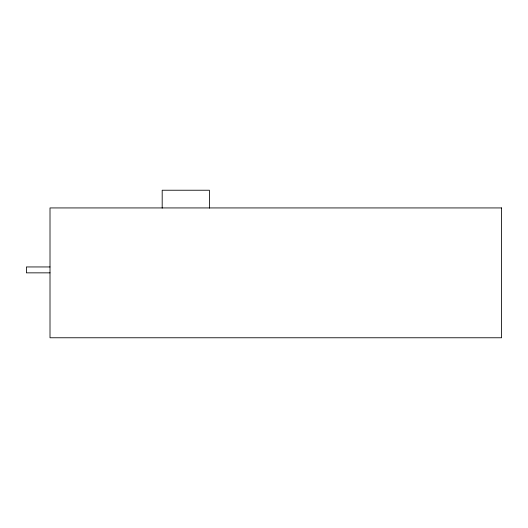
<?xml version="1.0" encoding="UTF-8"?>
<svg xmlns="http://www.w3.org/2000/svg" width="528" height="528" viewBox="0 0 528 528"><rect width="100%" height="100%" fill="white"/><g stroke="black" fill="none" stroke-linecap="round" stroke-linejoin="round"><path stroke-width="0.79" d="M50.008 266.95L26.4 266.95L26.4 272.851L50.008 272.851M209.398 208.138L209.398 190.232L162.188 190.232L162.188 208.138M501.6 207.933L50.008 207.933L50.008 337.768L501.6 337.768L501.6 207.933"/></g></svg>
